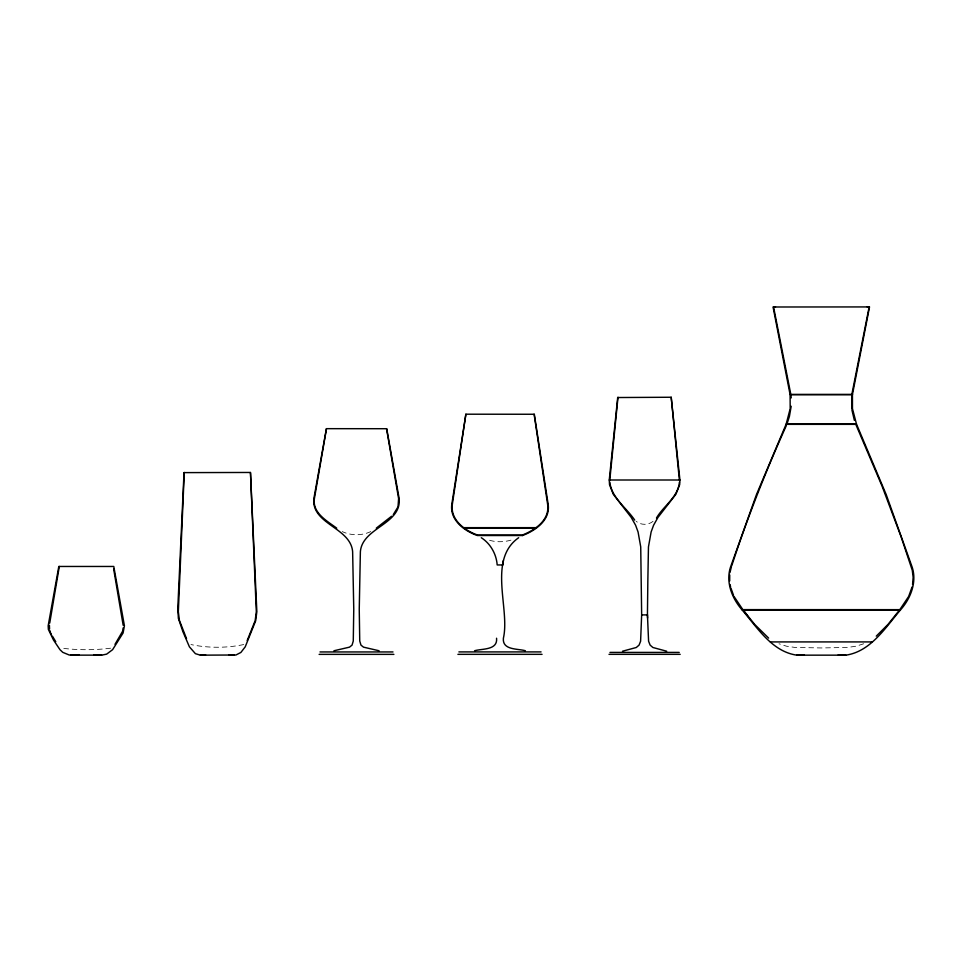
<?xml version="1.0" encoding="UTF-8"?>
<svg xmlns="http://www.w3.org/2000/svg" width="962" height="962" viewBox="0 0 962 962"><rect width="100%" height="100%" fill="white"/><g stroke="black" fill="none" stroke-linecap="round" stroke-linejoin="round"><path stroke-width="0.72" stroke-dasharray="4.81 3.61" d="M653.03 521.356C648.244 525.288 640.945 525.288 636.159 521.356M370.791 531.589C361.928 535.762 351.094 535.762 342.231 531.589M243.699 644.552C226.647 648.147 208.008 648.147 190.945 644.552M863.66 643.77L856.3 646.163L847.775 647.426L821.332 647.955L794.877 647.426L786.363 646.163L779.004 643.77M510.954 540.151C503.102 542.364 494.348 542.424 486.76 539.237M110.594 648.196C94.589 650.204 77.994 650.204 61.989 648.196"/><path stroke-width="1.44" d="M666.702 651.226L652.897 647.498L650.132 645.117L648.592 641.245L647.438 614.898L647.835 581.072L648.46 546.909L651.118 531.986L653.583 525.24L657.948 517.436L675.889 494.3L679.665 484.68L679.93 480.002L671.199 397.246L617.688 397.534L609.259 480.002L609.523 484.68L613.299 494.3L631.24 517.436L635.605 525.24L638.071 531.986L640.728 546.909L641.654 614.898L640.596 641.245L639.057 645.117L636.291 647.498L622.486 651.226M518.662 537.71C487.265 559.776 510.221 608.573 503.391 638.227C502.14 650.36 517.929 648.544 525.396 650.745M49.411 625.264L49.555 629.04M496.572 638.227C497.823 650.36 482.034 648.544 474.567 650.745M729.725 574.987L729.689 580.928M123.148 627.921L122.643 631M791.185 406.265L789.405 416.474L786.88 424.35L855.783 424.35L882.082 486.195L901.129 536.892L912.289 570.358L913.142 577.332L912.577 584.547M609.8 480.05L617.989 397.246M679.4 482.275C678.078 497.21 663.479 505.892 656.481 517.989M851.827 394.504L851.719 408.766M502.717 564.947L503.415 560.389M49.723 623.087L59.319 566.462M729.93 572.643L731.457 566.594M912.084 586.952L908.645 596.476L899.855 609.595M786.182 424.062L790.187 408.67L790.091 394.624L773.063 306.998L869.528 306.926L852.44 394.624L852.464 408.67L856.481 424.062L886.206 494.588L912.204 567.243C917.063 582.383 910.569 598.749 900.324 610.088C885.389 627.741 870.61 651.563 845.875 655.158L796.789 655.158C771.981 651.611 757.31 627.669 742.243 610.088C732.142 598.653 725.576 582.383 730.459 567.243L756.457 494.588L786.182 424.062L856.481 424.062M731.769 565.644C747.318 518.013 765.74 471.356 786.291 425.673M122.511 631.421L115.007 644.324M247.174 640.56L255.158 620.646L256.313 611.7L250.469 472.474L256.854 611.712L255.676 620.815L245.226 646.837L240.885 652.452L235.943 655.002L200.312 655.158L195.394 653.667L189.418 646.837L182.972 631.866L178.367 618.35L177.814 607.611L184.019 472.619L250.373 472.462M393.29 514.586L398.015 506.878L398.605 498.569L386.52 428.667M876.262 636.147L887.962 624.434L899.807 609.655L742.832 609.619L734.018 596.476M391.558 516.257L376.286 528.15M534.09 414.201L547.546 503.823C550.3 519.745 535.245 530.038 522.342 535.052L477.621 535.052C464.55 530.531 449.759 519.468 452.417 503.823L465.873 414.201L451.887 503.739C449.194 519.612 464.069 530.952 477.38 535.521L522.582 535.521M671.199 397.246L679.388 480.05M522.51 535.521C535.69 530.495 550.877 519.901 548.075 503.739L534.319 414.261L465.824 414.201M869.167 306.842L851.827 394.48L790.836 394.492L773.544 306.854M333.934 650.769L349.519 647.149L352.044 645.117L353.27 641.041L353.763 609.211L352.633 551.767C350.757 527.416 311.135 524.362 313.877 498.472L326.395 428.667L386.724 428.715L399.146 498.472C401.888 524.362 362.253 527.416 360.377 551.767L359.247 609.211L359.74 641.041L360.978 645.117L363.492 647.149L379.088 650.769M205.627 654.821L200.397 655.158M78.92 654.689L69.264 655.026L62.77 652.344L59.981 649.687L53.451 639.958L48.365 629.449L48.16 625.805L58.802 566.462L113.781 566.462L124.423 625.805L123.088 632.984L112.59 649.687L106.626 654.148L101.695 655.134L70.875 655.134M796.789 655.158L804.412 654.785M867.159 306.854L868.253 306.842M790.091 394.624L852.56 394.624M609.259 480.002L679.93 480.002M463.816 527.657L536.147 527.657M463.552 528.126L536.411 528.126M502.777 564.947L497.186 564.947C496.368 554.064 490.524 543.65 481.301 537.71M742.243 610.088L900.42 610.088M641.69 614.898L647.498 614.898M770.334 641.919L872.33 641.919M320.009 651.947L393.001 651.947M458.898 651.911L541.065 651.911M609.968 652.404L679.22 652.404M319.119 654.364L393.891 654.364M457.9 654.34L542.063 654.34M609.006 654.34L680.182 654.34M774.41 306.842L775.504 306.854M101.623 655.134L93.651 654.689M230.772 655.05L234.247 655.158M838.239 654.785L845.875 655.158M229.016 654.821L230.844 655.05M184.271 472.462L178.331 611.7L179.401 620.37L186.532 638.648M326.491 428.667L314.406 498.569C312.085 512.794 327.152 521.043 336.724 528.15M768.626 638.107L754.701 624.434L742.856 609.655L748.232 616.774M634.74 520.129C626.478 507.756 611.736 497.955 609.788 482.275M55.772 641.714L52.405 636.135M50.974 633.453L51.443 634.355M50.517 632.563L49.82 630.531M733.525 595.298L730.94 588.155M854.388 420.394L851.935 410.04M730.086 584.547L730.579 586.952M113.66 569.023L123.172 625.264M790.836 394.492L791.257 397.871M647.438 614.898L647.582 618.037"/></g></svg>
